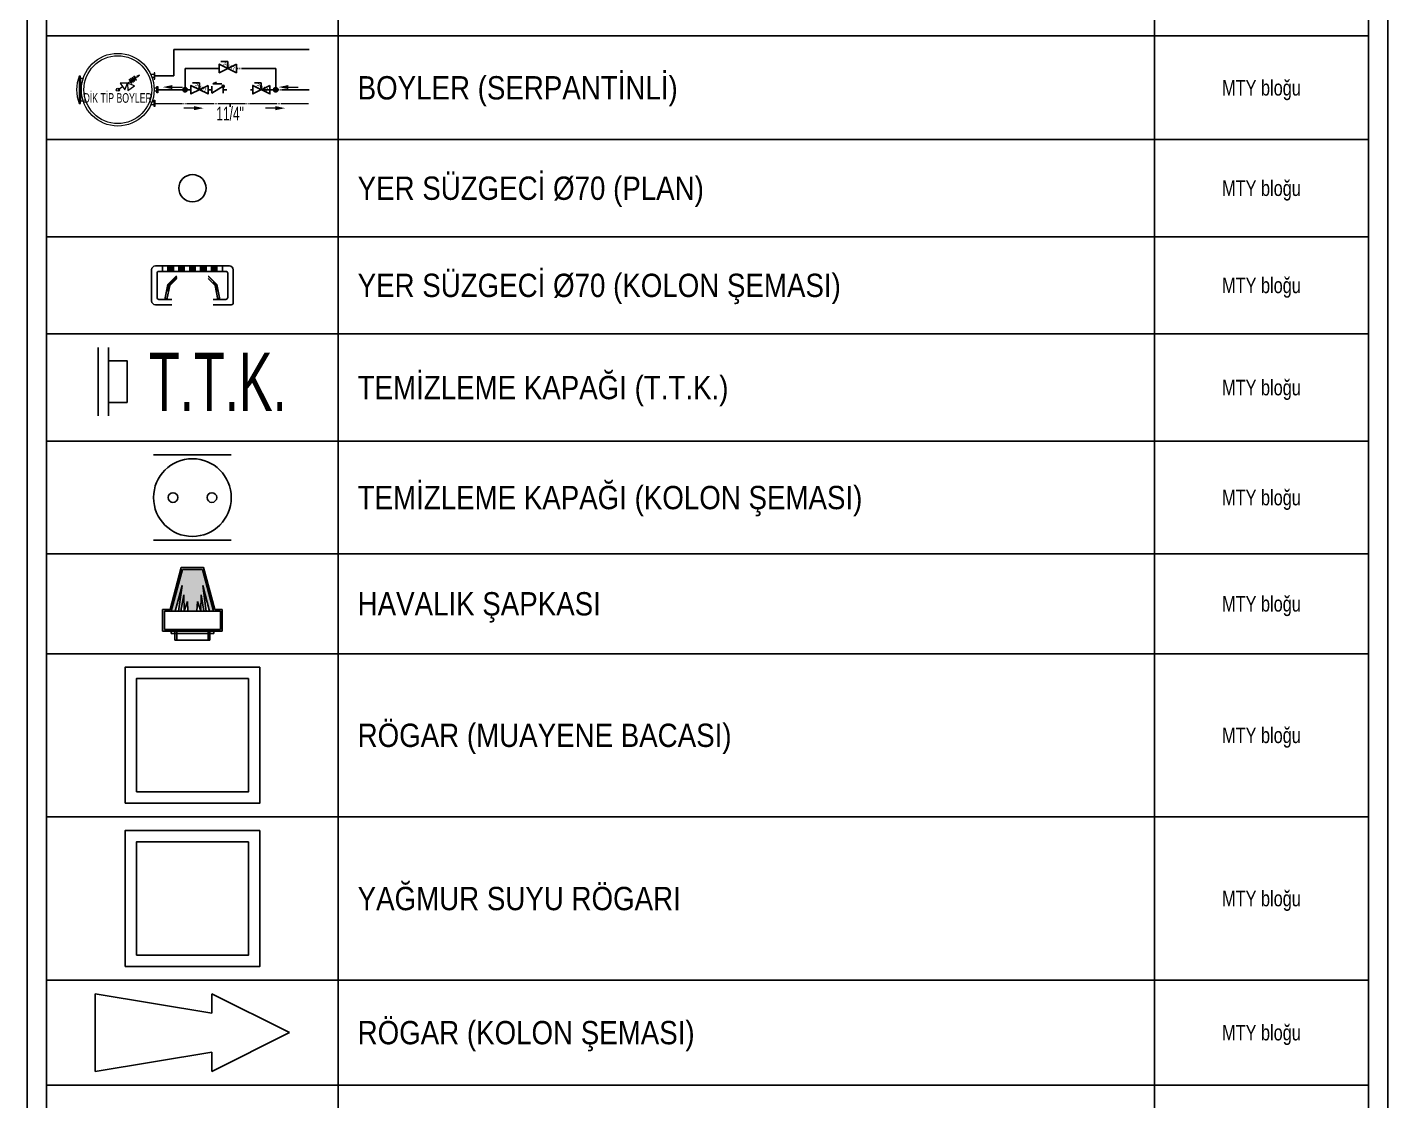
# Model space of a CAD drawing. Header units: centimetres. Extents: x 0 to 3740, y -4063 to 107.
# Drawn here: x 0 to 700, y -2181 to -1628 of the extents above; entities that cross this region are included whole.
import ezdxf
from ezdxf.enums import TextEntityAlignment as Align

# ---------------------------------------------------------------- set-up
doc = ezdxf.new("R2010")
doc.units = ezdxf.units.CM
for name, pattern in [('SICAK', [4.6, 4, -0.15, 0.075, -0.15, 0.075, -0.15]), ('SICAK SU HATTI', [4.6, 4, -0.15, 0.075, -0.15, 0.075, -0.15]), ('SIRKU1', [4.825, 4, -0.15, 0.075, -0.15, 0.075, -0.15, 0.075, -0.15]), ('SIRKULASYON HATTI', [4.825, 4, -0.15, 0.075, -0.15, 0.075, -0.15, 0.075, -0.15]), ('SOGUK', [50, 40, -5, 0, -5]), ('SOGUK SU HATTI', [4.375, 4, -0.15, 0.075, -0.15])]:
    doc.linetypes.add(name, pattern=pattern)
for name, color, linetype in [('MD-YUK-BIRIMI', 7, 'Continuous'), ('MTY-CIHAZ', 7, 'Continuous'), ('MTY-PVC', 43, 'Continuous'), ('MTY-ROGAR', 5, 'Continuous'), ('MTY-ROGAR YAĞMUR', 3, 'Continuous'), ('MTY-SIRKULASYON-BORU', 31, 'SIRKULASYON HATTI'), ('MTY-SOGUKSU-BORU', 3, 'SOGUK SU HATTI'), ('MTY-TEFRIS', 15, 'Continuous'), ('MTY-TEMIZSU-CAP', 101, 'Continuous'), ('MTY-VANA', 1, 'Continuous'), ('MTY-YUK-BIRIMI', 7, 'Continuous'), ('ROTAS-LEJANT-CERCEVE', 7, 'Continuous'), ('ROTAS-LEJANT-YAZI', 7, 'Continuous'), ('ROTAS-SIHHI-SEMBOL', 5, 'Continuous')]:
    doc.layers.add(name, color=color, linetype=linetype)
for name, color, linetype, lineweight in [('MTY-PISSU-BORU-TAVANDAN', 6, 'PISSU HATTI', 0), ('MTY-PISSU-CAP', 211, 'Continuous', 0), ('MTY-SICAKSU-BORU', 10, 'SICAK SU HATTI', 0)]:
    doc.layers.add(name, color=color, linetype=linetype, lineweight=lineweight)
doc.styles.add('CAP', font='wturkce.SHX', dxfattribs={"width": 0.65})
doc.styles.add('MTYCAPLT', font='arial.ttf')
doc.styles.add('ROTAS', font='arial.ttf')
doc.styles.add('TSIMPLEX', font='arial.ttf', dxfattribs={"width": 0.7})
doc.linetypes.add('PISSU HATTI', pattern='A,0.7,-0.09,["(",Standard,S=0.1,R=0,X=-0.1,Y=-0.0366],0.2', length=0.9)
doc.linetypes.add('PİS SU', pattern='A,6,-0.4,[")",Standard,S=1,R=0,X=-0.1,Y=-0.375],-0.2', length=6.6)

# ---------------------------------------------------------------- blocks, each defined once
blk = doc.blocks.new('ÇEKVALF1')
at = {"layer": 'MTY-VANA'}
h = blk.add_hatch(color=256, dxfattribs=at)
edge = h.paths.add_edge_path()
edge.add_arc((-20, 6), 1.87, 0, 360)
for p, q in [((-20, 6), (-20, -6)), ((0, -6), (-20, 6)), ((-17.4, 10), (-1.8, 10)), ((-1.8, 10), (-8, 13.1)), ((0, 6), (0, -6))]:
    blk.add_line(p, q, dxfattribs=at)
blk.add_circle((-20, 6), 1.87, dxfattribs=at)
blk = doc.blocks.new('MTY-KURESEL VANA4')
at = {"layer": 'MTY-VANA'}
for p, q in [((0, 0), (0, 8)), ((0, 8), (8, 8))]:
    blk.add_line(p, q, dxfattribs=at)
blk.add_lwpolyline([(-10, 5), (-10, -5), (10, 5), (10, -5), (-10, 5)], dxfattribs=at)
at = {"layer": 'MTY-VANA', "style": 'CAP', "width": 0.65}
blk.add_attdef('CAP', text='', height=5, rotation=26.5651, dxfattribs=at).set_placement((0, 0), align=Align.CENTER)
blk = doc.blocks.new('SİRKÜLASYON POPASI')
at = {"layer": 'MTY-SIRKULASYON-BORU', "linetype": 'SIRKU1', "ltscale": 10}
h = blk.add_hatch(color=256, dxfattribs=at)
edge = h.paths.add_edge_path()
edge.add_arc((0, 0), 2.56, 0, 360)
h = blk.add_hatch(color=256, dxfattribs=at)
edge = h.paths.add_edge_path()
edge.add_arc((105.7, 0), 2.56, 0, 360)
for p, q in [((0, 24.8), (45.8, 24.8)), ((0, 0), (0, 24.8)), ((65.8, 24.8), (105.7, 24.8)), ((105.7, 0), (105.7, 24.8)), ((-2.6, 0), (6.8, 0)), ((26.8, 0), (29.4, 0)), ((61.2, 0), (57, 0)), ((78.9, 0), (74.5, 0)), ((108.2, 0), (98.9, 0))]:
    blk.add_line(p, q, dxfattribs=at)
for centre in [(0, 0), (105.7, 0)]:
    blk.add_circle(centre, 2.56, dxfattribs=at)
at = {"linetype": 'ByBlock', "xscale": 0.6666666666666666, "yscale": 0.6666666666666666, "zscale": 0.6666666666666666}
blk.add_blockref('ÇEKVALF1', (74.5, 0), dxfattribs=at)
at = {"layer": 'MTY-VANA'}
for p in [(55.8, 24.8), (16.8, 0), (88.9, 0)]:
    blk.add_blockref('MTY-KURESEL VANA4', p, dxfattribs=at).add_auto_attribs({'CAP': 'DN25'})
blk = doc.blocks.new('BOYLER KAT PLANI')
at = {"layer": 'MTY-CIHAZ', "color": 1, "lineweight": 20, "ltscale": 40}
for p, q in [((-5.1, 22.2), (-10, 22.2)), ((-5.1, 17.7), (-8.2, 17.7)), ((-1.1, 2.2), (-5.2, 2.2)), ((-5.1, -17.7), (-8.2, -17.7)), ((-1.1, -2.2), (-5.2, -2.2)), ((-5.1, -22.2), (-10, -22.2))]:
    blk.add_line(p, q, dxfattribs=at)
at = {"layer": 'MTY-CIHAZ', "color": 15, "lineweight": 20, "ltscale": 40}
blk.add_line((-58.1, 0), (-51.2, 4.7), dxfattribs=at)
at = {"layer": 'MTY-CIHAZ', "color": 1, "lineweight": 20, "ltscale": 40}
for points in [[(-112.5, -20), (-112.5, 19.9), (-114.2, 19.9), (-114.2, -20)], [(-4, 15.3), (-4, 24.7), (-5.1, 24.7), (-5.1, 15.3)], [(0, 4.7), (0, -4.7), (-1.1, -4.7), (-1.1, 4.7)], [(-4, -15.3), (-4, -24.7), (-5.1, -24.7), (-5.1, -15.3)]]:
    blk.add_lwpolyline(points, close=True, dxfattribs=at)
at = {"layer": 'MTY-CIHAZ', "color": 15, "lineweight": 20, "ltscale": 40}
blk.add_lwpolyline([(-43.8, 9.7), (-41.2, 11.4), (-37.8, 9.4), (-41.7, 15.2), (-35.4, 11), (-39.4, 16.8), (-33.1, 12.6), (-37, 18.4), (-30.7, 14.1), (-34.7, 20), (-31.8, 17.7), (-30, 19)], dxfattribs=at)
for points in [[(-26.7, 21.2), (-30.6, 19.8), (-29.5, 18.1)], [(-43.8, 9.7), (-54.5, 9.5), (-48, -0.2)], [(-34, 5.5), (-43.8, 9.7), (-43.6, -1)]]:
    blk.add_lwpolyline(points, close=True, dxfattribs=at)
at = {"layer": 'MTY-CIHAZ', "color": 1, "lineweight": 20, "ltscale": 40}
blk.add_lwpolyline([(-108.6, 16.2), (-112.5, 16.2), (-112.5, -16.3), (-108.6, -16.3)], dxfattribs=at)
at = {"layer": 'MTY-CIHAZ', "color": 15, "lineweight": 20, "ltscale": 40}
for radius in [53, 2.31]:
    blk.add_circle((-58.1, 0), radius, dxfattribs=at)
at = {"layer": 'MTY-CIHAZ', "color": 1, "lineweight": 20, "ltscale": 40}
blk.add_circle((-58.1, 0), 49.4, dxfattribs=at)
blk.add_arc((-65, -0.1), 53.1, 157.9347, 202.0653, dxfattribs=at)
blk = doc.blocks.new('MTY-BOYLER KAT- KOLON')
at = {"layer": 'MTY-CIHAZ', "color": 2, "lineweight": 20, "ltscale": 40}
for p, q in [((159, 73.1), (179.6, 73.1)), ((327.9, 73.1), (348.4, 73.1)), ((202.5, 42.4), (181.9, 42.4)), ((321.2, 42.4), (300.7, 42.4))]:
    blk.add_line(p, q, dxfattribs=at)
for points in [[(165.1, 76.1), (165.1, 70.1), (151, 73.1)], [(334, 76.1), (334, 70.1), (319.8, 73.1)], [(196.4, 39.4), (196.4, 45.4), (210.5, 42.4)], [(315.1, 39.4), (315.1, 45.4), (329.3, 42.4)]]:
    blk.add_solid(points, dxfattribs=at)
at = {"layer": 'MTY-SICAKSU-BORU', "linetype": 'SICAK', "ltscale": 10}
blk.add_line((139.6, 49.4), (364.2, 49.4), dxfattribs=at)
at = {"layer": 'MTY-SIRKULASYON-BORU', "linetype": 'SIRKU1', "ltscale": 10}
for p, q in [((143.6, 69.3), (183.5, 69.3)), ((364.2, 69.3), (294.3, 69.3))]:
    blk.add_line(p, q, dxfattribs=at)
at = {"layer": 'MTY-SOGUKSU-BORU', "linetype": 'SOGUK', "ltscale": 10}
for p, q in [((167, 89.3), (167, 127.8)), ((167, 127.8), (364.2, 127.8)), ((139.6, 89.3), (167, 89.3))]:
    blk.add_line(p, q, dxfattribs=at)
at = {"layer": 'MTY-TEMIZSU-CAP', "lineweight": -3, "ltscale": 100}
blk.add_line((249.1, 49.4), (249.1, 44.4), dxfattribs=at)
at = {"layer": 'MTY-CIHAZ', "color": 1, "lineweight": 20, "ltscale": 40}
blk.add_blockref('BOYLER KAT PLANI', (143.6, 69.3), dxfattribs=at)
at = {"layer": 'MTY-CIHAZ', "color": 4, "ltscale": 100, "xscale": -1.25, "yscale": 1.25, "zscale": 1.25}
blk.add_blockref('SİRKÜLASYON POPASI', (315.6, 69.3), dxfattribs=at)
at = {"layer": 'MTY-TEMIZSU-CAP', "lineweight": -3, "style": 'MTYCAPLT', "width": 0.65}
blk.add_text('DİK TİP BOYLER', height=14, dxfattribs=at).set_placement((85.3, 59), align=Align.MIDDLE)
at = {"layer": 'MTY-TEMIZSU-CAP', "lineweight": -3, "style": 'CAP', "width": 0.65}
blk.add_text('11/4"', height=20, dxfattribs=at).set_placement((249.1, 44.4), align=Align.TOP_CENTER)
blk = doc.blocks.new('YER SUZGECI DN701')
at = {"layer": 'MTY-TEFRIS', "color": 6}
blk.add_circle((0, 0), 3.5, dxfattribs=at)
at = {"layer": 'MD-YUK-BIRIMI', "color": 6, "style": 'MTYCAPLT', "width": 0.65}
for tag, p in [('PSCP_001', (-1.13, 0.93)), ('PS_001', (-0.62, -0.5))]:
    blk.add_attdef(tag, p, '', height=1, dxfattribs=at)
blk = doc.blocks.new('YER SUZGECI DN701 KOLON')
at = {"layer": 'MTY-TEFRIS', "color": 2}
for p, q in [((-9.5, 0), (-7.7, 0)), ((-7.7, 0), (-7.7, -1.4)), ((7.7, 0), (-7.7, 0)), ((-7.7, 0), (-7.7, -1.4)), ((-4.9, 0), (-6.3, 0)), ((-6.3, 0), (-6.3, -1.4)), ((-4.9, -1.12), (-6.02, 0)), ((-4.9, -0.37), (-5.27, 0)), ((-4.9, -0.13), (-5.03, 0)), ((-4.9, -1.4), (-4.9, 0)), ((-2.1, 0), (-3.5, 0)), ((-3.5, 0), (-3.5, -1.4)), ((-2.1, -1.12), (-3.22, 0)), ((-2.1, -0.37), (-2.47, 0)), ((-2.1, -0.13), (-2.23, 0)), ((-2.1, -1.4), (-2.1, 0)), ((0.7, 0), (-0.7, 0)), ((-0.7, 0), (-0.7, -1.4)), ((0.7, -1.36), (-0.66, 0)), ((0.7, -1.12), (-0.42, 0)), ((0.7, -0.62), (0.08, 0)), ((0.7, -0.37), (0.33, 0)), ((0.7, -0.13), (0.57, 0)), ((0.7, -1.4), (0.7, 0)), ((3.5, 0), (2.1, 0)), ((2.1, 0), (2.1, -1.4)), ((3.5, -1.36), (2.14, 0)), ((3.5, -1.12), (2.38, 0)), ((3.5, -0.62), (2.88, 0)), ((3.5, -0.37), (3.13, 0)), ((3.5, -0.13), (3.37, 0)), ((3.5, -1.4), (3.5, 0)), ((6.3, 0), (4.9, 0)), ((4.9, 0), (4.9, -1.4)), ((6.3, -1.36), (4.94, 0)), ((6.3, -1.12), (5.18, 0)), ((6.3, -0.62), (5.68, 0)), ((6.3, -0.37), (5.93, 0)), ((6.3, -0.13), (6.17, 0)), ((6.3, -1.4), (6.3, 0)), ((7.7, -1.4), (7.7, 0)), ((7.7, 0), (9.5, 0)), ((7.7, -1.4), (7.7, 0)), ((-10.5, -9), (-10.5, -1)), ((-9.1, -1.9), (-9.1, -8.1)), ((-7.7, -1.4), (-8.6, -1.4)), ((-7.7, -1.4), (7.7, -1.4)), ((-5.11, -1.4), (-6.3, -0.21)), ((-5.36, -1.4), (-6.3, -0.46)), ((-5.61, -1.4), (-6.3, -0.71)), ((-5.85, -1.4), (-6.3, -0.95)), ((-6.1, -1.4), (-6.3, -1.2)), ((-6.3, -1.4), (-4.9, -1.4)), ((-6.3, -4.75), (-4.25, -2.7)), ((-4.9, -1.36), (-6.26, 0)), ((-5.84, -5), (-4.04, -3.2)), ((-4.9, -0.87), (-5.77, 0)), ((-4.9, -0.62), (-5.52, 0)), ((-4.65, -3.81), (-5.01, -3.46)), ((-4.56, -3.72), (-4.92, -3.37)), ((-4.48, -3.63), (-4.83, -3.28)), ((-4.39, -3.54), (-4.74, -3.19)), ((-4.3, -3.46), (-4.65, -3.1)), ((-4.21, -3.37), (-4.56, -3.01)), ((-4.12, -3.28), (-4.48, -2.93)), ((-4.04, -3.18), (-4.39, -2.84)), ((-4.04, -3), (-4.3, -2.75)), ((-4.04, -2.7), (-4.25, -2.7)), ((-4.04, -2.83), (-4.17, -2.7)), ((-2.31, -1.4), (-3.5, -0.21)), ((-2.56, -1.4), (-3.5, -0.46)), ((-2.81, -1.4), (-3.5, -0.71)), ((-3.05, -1.4), (-3.5, -0.95)), ((-3.3, -1.4), (-3.5, -1.2)), ((-3.5, -1.4), (-2.1, -1.4)), ((-2.1, -1.36), (-3.46, 0)), ((-2.1, -0.87), (-2.97, 0)), ((-2.1, -0.62), (-2.72, 0)), ((0.49, -1.4), (-0.7, -0.21)), ((0.24, -1.4), (-0.7, -0.46)), ((-0.01, -1.4), (-0.7, -0.71)), ((-0.25, -1.4), (-0.7, -0.95)), ((-0.5, -1.4), (-0.7, -1.2)), ((-0.7, -1.4), (0.7, -1.4)), ((0.7, -0.87), (-0.17, 0)), ((3.29, -1.4), (2.1, -0.21)), ((3.04, -1.4), (2.1, -0.46)), ((2.79, -1.4), (2.1, -0.71)), ((2.55, -1.4), (2.1, -0.95)), ((2.3, -1.4), (2.1, -1.2)), ((2.1, -1.4), (3.5, -1.4)), ((3.5, -0.87), (2.63, 0)), ((4.25, -2.7), (4.05, -2.7)), ((4.05, -3.2), (4.05, -3.2)), ((5.85, -5), (4.05, -3.2)), ((6.33, -4.9), (4.14, -2.7)), ((6.31, -4.75), (4.25, -2.7)), ((6.09, -1.4), (4.9, -0.21)), ((5.84, -1.4), (4.9, -0.46)), ((5.59, -1.4), (4.9, -0.71)), ((5.35, -1.4), (4.9, -0.95)), ((5.1, -1.4), (4.9, -1.2)), ((4.9, -1.4), (6.3, -1.4)), ((6.3, -0.87), (5.43, 0)), ((8.6, -1.4), (7.7, -1.4)), ((9.1, -8.1), (9.1, -1.9)), ((10.5, -1), (10.5, -9.5)), ((-7.08, -8.6), (-6.3, -4.75)), ((-6.59, -6.29), (-6.61, -6.27)), ((-6.61, -6.29), (-6.1, -6.29)), ((-6.41, -6.29), (-6.58, -6.12)), ((-6.57, -8.6), (-5.84, -5)), ((-6.24, -6.29), (-6.55, -5.98)), ((-6.1, -6.25), (-6.52, -5.83)), ((-6.07, -6.11), (-6.49, -5.68)), ((-6.04, -5.96), (-6.46, -5.54)), ((-6.01, -5.81), (-6.43, -5.39)), ((-5.98, -5.67), (-6.4, -5.24)), ((-5.95, -5.52), (-6.37, -5.09)), ((-5.92, -5.37), (-6.34, -4.95)), ((-5.89, -5.22), (-6.31, -4.8)), ((-5.86, -5.08), (-6.24, -4.69)), ((-5.8, -4.96), (-6.16, -4.6)), ((-5.71, -4.87), (-6.07, -4.52)), ((-5.62, -4.78), (-5.98, -4.43)), ((-5.54, -4.69), (-5.89, -4.34)), ((-5.45, -4.6), (-5.8, -4.25)), ((-5.36, -4.52), (-5.71, -4.16)), ((-5.27, -4.43), (-5.62, -4.07)), ((-5.18, -4.34), (-5.54, -3.99)), ((-5.09, -4.25), (-5.45, -3.9)), ((-5.01, -4.16), (-5.36, -3.81)), ((-4.92, -4.07), (-5.27, -3.72)), ((-4.83, -3.99), (-5.18, -3.63)), ((-4.74, -3.9), (-5.09, -3.54)), ((6.38, -5.12), (5.3, -4.04)), ((6.42, -5.34), (5.3, -4.21)), ((6.47, -5.56), (5.3, -4.39)), ((6.57, -8.6), (5.85, -5)), ((6.51, -5.78), (5.87, -5.14)), ((6.56, -6), (5.92, -5.37)), ((6.6, -6.23), (5.96, -5.59)), ((6.49, -6.29), (6.01, -5.81)), ((6.31, -6.29), (6.05, -6.03)), ((6.14, -6.29), (6.1, -6.25)), ((6.62, -6.29), (6.11, -6.29)), ((7.08, -8.6), (6.31, -4.75)), ((-5.3, -10), (-9.5, -10)), ((-8.6, -8.6), (-5.3, -8.6)), ((-6.93, -8.6), (-7.06, -8.48)), ((-7.03, -8.35), (-6.52, -8.35)), ((-6.76, -8.6), (-7.01, -8.35)), ((-6.58, -8.6), (-6.83, -8.35)), ((-6.54, -8.46), (-6.65, -8.35)), ((5.3, -8.6), (8.6, -8.6)), ((10, -10), (5.3, -10)), ((7.03, -8.35), (6.52, -8.35)), ((6.68, -8.6), (6.55, -8.47)), ((6.86, -8.6), (6.61, -8.35)), ((7.03, -8.6), (6.78, -8.35)), ((7.05, -8.44), (6.96, -8.35))]:
    blk.add_line(p, q, dxfattribs=at)
for centre, radius, start, end in [((-9.5, -1), 1, 90, 180), ((-8.6, -1.9), 0.5, 90, 180), ((8.6, -1.9), 0.5, 0, 90), ((9.5, -1), 1, 0, 90), ((-9.5, -9), 1, 180, 270), ((-8.6, -8.1), 0.5, 180, 270), ((8.6, -8.1), 0.5, 270, 0), ((10, -9.5), 0.5, 270, 0)]:
    blk.add_arc(centre, radius, start, end, dxfattribs=at)
at = {"layer": 'MTY-PISSU-CAP', "lineweight": -3, "ltscale": 100, "style": 'CAP', "width": 0.65}
blk.add_attdef('PSCP', text='', height=10, dxfattribs=at).set_placement((0, -10), align=Align.MIDDLE_LEFT)
at = {"layer": 'MTY-YUK-BIRIMI', "color": 211, "lineweight": -3, "ltscale": 100, "style": 'CAP', "width": 0.65}
blk.add_attdef('PS', text='', height=10, dxfattribs=at).set_placement((0, 5), align=Align.MIDDLE_LEFT)
blk = doc.blocks.new('MTY-TEMIZLEME KAPAGI')
at = {"color": 2, "lineweight": -3, "ltscale": 60}
for p, q in [((0, -8.78), (0, 8.78)), ((2.7, -8.78), (2.7, 8.78))]:
    blk.add_line(p, q, dxfattribs=at)
at = {"color": 2, "lineweight": -3, "ltscale": 50}
blk.add_lwpolyline([(7.43, -5.4), (7.43, 5.4), (2.7, 5.4), (2.7, -5.4)], close=True, dxfattribs=at)
at = {"color": 2, "linetype": 'Continuous', "lineweight": -3, "ltscale": 15, "style": 'CAP', "width": 0.65}
blk.add_text('T.T.K.', height=15, dxfattribs=at).set_placement((48.52, -0.04), align=Align.MIDDLE_RIGHT)
blk = doc.blocks.new('MTY-TEMIZLEME KAPAGI KOLON')
at = {"layer": 'MTY-VANA', "color": 1, "ltscale": 75}
for p, q in [((-10, 11), (10, 11)), ((-10, -11), (10, -11))]:
    blk.add_line(p, q, dxfattribs=at)
for centre, radius in [((0, 0), 10), ((-5, 0), 1.25), ((5, 0), 1.25)]:
    blk.add_circle(centre, radius, dxfattribs=at)
at = {"layer": 'MTY-VANA', "color": 1, "ltscale": 75, "style": 'MTYCAPLT'}
blk.add_attdef('TK', (-29.6, -5.96), '', height=10, dxfattribs=at)
blk = doc.blocks.new('MTY-KOLON HAVALIK SAPKASI')
at = {"layer": 'MTY-PVC'}
h = blk.add_hatch(color=43, dxfattribs=at)
h.paths.add_polyline_path([(0, 15.94), (-2.56, 15.94), (-5.44, 5.17), (-4.4, 5.17), (-2.66, 11.76), (-3.57, 5.17), (-2.96, 5.17), (-2.21, 9.35), (-2.13, 5.2), (-1.3, 7.69), (-1.15, 5.17), (0, 5.17)])
h.paths.add_polyline_path([(2.56, 15.94), (0, 15.94), (0, 5.17), (1.15, 5.17), (1.3, 7.69), (2.13, 5.2), (2.21, 9.35), (2.96, 5.17), (3.57, 5.17), (2.66, 11.76), (4.4, 5.17), (5.44, 5.17)])
at = {"layer": 'MTY-PISSU-BORU-TAVANDAN', "linetype": 'PİS SU', "ltscale": 5}
for p, q in [((-5.76, 5.64), (-2.88, 16.41)), ((2.88, 16.41), (-2.88, 16.41)), ((5.76, 5.64), (2.88, 16.41)), ((-7.69, 5.64), (-5.76, 5.64)), ((-7.69, 0), (-7.69, 5.64)), ((7.69, 5.64), (5.76, 5.64)), ((7.69, 0), (7.69, 5.64)), ((-4.5, 0), (-7.69, 0)), ((-4.5, -2.26), (-4.5, 0)), ((4.5, -2.26), (4.5, 0)), ((4.5, 0), (7.69, 0)), ((4.5, -2.26), (-4.5, -2.26))]:
    blk.add_line(p, q, dxfattribs=at)
at = {"layer": 'MTY-PVC', "color": 43}
for p, q in [((-5.76, 5.64), (-2.88, 16.41)), ((-5.44, 5.17), (-2.56, 15.94)), ((2.88, 16.41), (-2.88, 16.41)), ((2.56, 15.94), (-2.56, 15.94)), ((5.44, 5.17), (2.56, 15.94)), ((5.76, 5.64), (2.88, 16.41)), ((-4.4, 5.17), (-2.66, 11.76)), ((-2.66, 11.76), (-3.57, 5.17)), ((4.4, 5.17), (2.66, 11.76)), ((2.66, 11.76), (3.57, 5.17)), ((-2.96, 5.17), (-2.21, 9.35)), ((-2.21, 9.35), (-2.13, 5.17)), ((-2.14, 5.17), (-1.3, 7.69)), ((-1.3, 7.69), (-1.15, 5.17)), ((1.3, 7.69), (1.15, 5.17)), ((2.14, 5.17), (1.3, 7.69)), ((2.21, 9.35), (2.13, 5.17)), ((2.96, 5.17), (2.21, 9.35)), ((-7.69, 5.64), (-5.76, 5.64)), ((-7.69, 0), (-7.69, 5.64)), ((-7.22, 0.47), (-7.22, 5.17)), ((-7.22, 5.17), (-5.44, 5.17)), ((5.44, 5.17), (-5.44, 5.17)), ((7.22, 5.17), (5.44, 5.17)), ((7.69, 5.64), (5.76, 5.64)), ((7.22, 0.47), (7.22, 5.17)), ((7.69, 0), (7.69, 5.64)), ((-5.44, 0), (-7.69, 0)), ((0, 0.47), (-7.22, 0.47)), ((-5.5, 0), (-5.5, -0.6)), ((-5.5, 0), (-5, 0)), ((5.44, 0), (-5.44, 0)), ((-5, 0), (5, 0)), ((-4.5, -2.26), (-4.5, 0)), ((-4.03, -2.26), (-4.03, 0)), ((0, 0.47), (7.22, 0.47)), ((4.03, -2.26), (4.03, 0)), ((4.5, -2.26), (4.5, 0)), ((5, 0), (5.5, 0)), ((5.44, 0), (7.69, 0)), ((5.5, 0), (5.5, -0.6)), ((-5.5, -0.6), (-5.3, -0.6)), ((-5.3, -0.6), (5.3, -0.6)), ((4.5, -2.26), (-4.5, -2.26)), ((5.3, -0.6), (5.5, -0.6))]:
    blk.add_line(p, q, dxfattribs=at)
blk = doc.blocks.new('MTY-ROGAR KAT')
at = {"layer": 'MTY-ROGAR', "lineweight": -3, "ltscale": 0.5}
blk.add_lwpolyline([(-44.52, 0), (44.52, 0), (44.52, 90), (-44.52, 90)], close=True, dxfattribs=at)
at = {"layer": 'MTY-ROGAR', "color": 2, "lineweight": -3, "ltscale": 0.5}
blk.add_lwpolyline([(-37.02, 7.5), (37.02, 7.5), (37.02, 82.5), (-37.02, 82.5)], close=True, dxfattribs=at)
at = {"layer": 'MTY-ROGAR', "lineweight": -3, "style": 'TSIMPLEX', "width": 0.755409}
blk.add_attdef('R', text='', height=31.5, dxfattribs=at).set_placement((0, 45), align=Align.MIDDLE_CENTER)
blk = doc.blocks.new('MTY-ROGAR YAĞMUR KAT')
at = {"layer": 'MTY-ROGAR YAĞMUR', "lineweight": -3, "ltscale": 0.5}
blk.add_lwpolyline([(-44.52, 0), (44.52, 0), (44.52, 90), (-44.52, 90)], close=True, dxfattribs=at)
at = {"layer": 'MTY-ROGAR YAĞMUR', "color": 2, "lineweight": -3, "ltscale": 0.5}
blk.add_lwpolyline([(-37.02, 7.5), (37.02, 7.5), (37.02, 82.5), (-37.02, 82.5)], close=True, dxfattribs=at)
at = {"layer": 'MTY-ROGAR YAĞMUR', "lineweight": -3, "style": 'TSIMPLEX', "width": 0.755409}
blk.add_attdef('R', text='', height=31.5, dxfattribs=at).set_placement((0, 45), align=Align.MIDDLE_CENTER)
blk = doc.blocks.new('MTY-KOLON ROGAR')
at = {"layer": 'MTY-ROGAR', "color": 2, "lineweight": -3, "ltscale": 0.5}
for p, q in [((0, -10), (0, 10)), ((0, 10), (30, 5)), ((30, 5), (30, 10)), ((30, 10), (50, 0)), ((50, 0), (30, -10)), ((30, -5), (0, -10)), ((30, -10), (30, -5))]:
    blk.add_line(p, q, dxfattribs=at)
at = {"layer": 'MTY-ROGAR', "lineweight": -3, "style": 'MTYCAPLT'}
blk.add_attdef('R', text='', height=20, dxfattribs=at).set_placement((55, 0), align=Align.MIDDLE_LEFT)

msp = doc.modelspace()

# ---------------------------------------------------------------- linework, layer by layer
at = {"layer": 'ROTAS-LEJANT-CERCEVE'}
for points in [[(0, -4062.78), (700, -4062.78), (700, -80), (0, -80)], [(10, -1632.59), (160, -1632.59), (160, -1556.19), (10, -1556.19)], [(160, -1632.59), (580, -1632.59), (580, -1556.19), (160, -1556.19)], [(580, -1632.59), (690, -1632.59), (690, -1556.19), (580, -1556.19)], [(10, -1685.92), (160, -1685.92), (160, -1632.59), (10, -1632.59)], [(160, -1685.92), (580, -1685.92), (580, -1632.59), (160, -1632.59)], [(580, -1685.92), (690, -1685.92), (690, -1632.59), (580, -1632.59)], [(10, -1735.92), (160, -1735.92), (160, -1685.92), (10, -1685.92)], [(160, -1735.92), (580, -1735.92), (580, -1685.92), (160, -1685.92)], [(580, -1735.92), (690, -1735.92), (690, -1685.92), (580, -1685.92)], [(10, -1785.92), (160, -1785.92), (160, -1735.92), (10, -1735.92)], [(160, -1785.92), (580, -1785.92), (580, -1735.92), (160, -1735.92)], [(580, -1785.92), (690, -1785.92), (690, -1735.92), (580, -1735.92)], [(10, -1841.11), (160, -1841.11), (160, -1785.92), (10, -1785.92)], [(160, -1841.11), (580, -1841.11), (580, -1785.92), (160, -1785.92)], [(580, -1841.11), (690, -1841.11), (690, -1785.92), (580, -1785.92)], [(10, -1899.11), (160, -1899.11), (160, -1841.11), (10, -1841.11)], [(160, -1899.11), (580, -1899.11), (580, -1841.11), (160, -1841.11)], [(580, -1899.11), (690, -1899.11), (690, -1841.11), (580, -1841.11)], [(10, -1950.46), (160, -1950.46), (160, -1899.11), (10, -1899.11)], [(160, -1950.46), (580, -1950.46), (580, -1899.11), (160, -1899.11)], [(580, -1950.46), (690, -1950.46), (690, -1899.11), (580, -1899.11)], [(10, -2034.46), (160, -2034.46), (160, -1950.46), (10, -1950.46)], [(160, -2034.46), (580, -2034.46), (580, -1950.46), (160, -1950.46)], [(580, -2034.46), (690, -2034.46), (690, -1950.46), (580, -1950.46)], [(10, -2118.46), (160, -2118.46), (160, -2034.46), (10, -2034.46)], [(160, -2118.46), (580, -2118.46), (580, -2034.46), (160, -2034.46)], [(580, -2118.46), (690, -2118.46), (690, -2034.46), (580, -2034.46)], [(10, -2172.46), (160, -2172.46), (160, -2118.46), (10, -2118.46)], [(160, -2172.46), (580, -2172.46), (580, -2118.46), (160, -2118.46)], [(580, -2172.46), (690, -2172.46), (690, -2118.46), (580, -2118.46)], [(10, -2222.46), (160, -2222.46), (160, -2172.46), (10, -2172.46)], [(160, -2222.46), (580, -2222.46), (580, -2172.46), (160, -2172.46)], [(580, -2222.46), (690, -2222.46), (690, -2172.46), (580, -2172.46)]]:
    msp.add_lwpolyline(points, close=True, dxfattribs=at)

# ---------------------------------------------------------------- block references
at = {"layer": 'ROTAS-SIHHI-SEMBOL'}
for name, p, xscale, yscale in [('MTY-BOYLER KAT- KOLON', (16.43, -1684.69), 0.353008012635415, 0.353008012635415), ('YER SUZGECI DN701', (85, -1710.92), 2, 2), ('YER SUZGECI DN701 KOLON', (85, -1750.92), 2, 2), ('MTY-TEMIZLEME KAPAGI', (36.48, -1810.47), 2, 2), ('MTY-TEMIZLEME KAPAGI KOLON', (85, -1870.11), 2, 2), ('MTY-KOLON HAVALIK SAPKASI', (85, -1938.93), 2, 2), ('MTY-ROGAR KAT', (85, -2027.46), 0.7777777777777778, 0.7777777777777778), ('MTY-ROGAR YAĞMUR KAT', (85, -2111.46), 0.7777777777777778, 0.7777777777777778), ('MTY-KOLON ROGAR', (35, -2145.46), 2, 2)]:
    msp.add_blockref(name, p, dxfattribs=dict(at, xscale=xscale, yscale=yscale))

# ---------------------------------------------------------------- texts
at = {"layer": 'ROTAS-LEJANT-YAZI', "style": 'ROTAS', "width": 0.85}
for s, p in [('BOYLER (SERPANTİNLİ)', (170, -1659.25)), ('YER SÜZGECİ Ø70 (PLAN)', (170, -1710.92)), ('YER SÜZGECİ Ø70 (KOLON ŞEMASI)', (170, -1760.92)), ('TEMİZLEME KAPAĞI (T.T.K.)', (170, -1813.51)), ('TEMİZLEME KAPAĞI (KOLON ŞEMASI)', (170, -1870.11)), ('HAVALIK ŞAPKASI', (170, -1924.78)), ('RÖGAR (MUAYENE BACASI)', (170, -1992.46)), ('YAĞMUR SUYU RÖGARI', (170, -2076.46)), ('RÖGAR (KOLON ŞEMASI)', (170, -2145.46))]:
    msp.add_text(s, height=12, dxfattribs=at).set_placement(p, align=Align.MIDDLE_LEFT)
at = {"layer": 'ROTAS-LEJANT-YAZI', "style": 'ROTAS', "width": 0.75}
for p in [(635, -1659.25), (635, -1710.92), (635, -1760.92), (635, -1813.51), (635, -1870.11), (635, -1924.78), (635, -1992.46), (635, -2076.46), (635, -2145.46)]:
    msp.add_text('MTY bloğu', height=8, dxfattribs=at).set_placement(p, align=Align.MIDDLE_CENTER)

doc.saveas('drawing.dxf')
